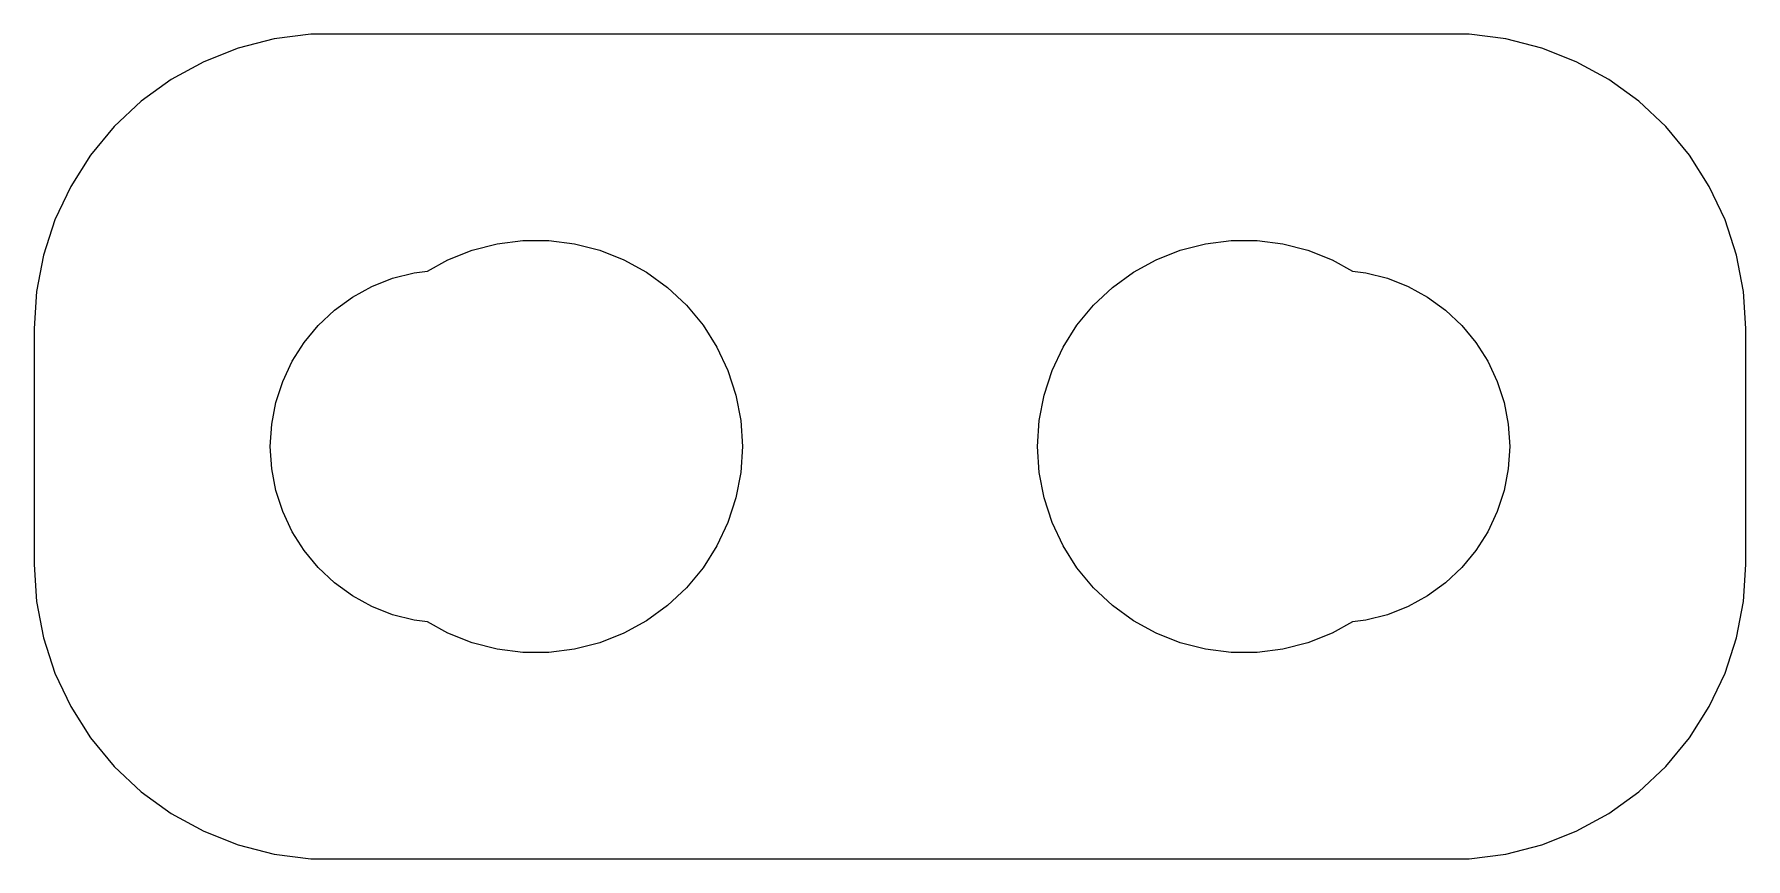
# Model space of a CAD drawing. Header units: metres. Extents: x -14.5 to 14.5, y -7 to 7.
import ezdxf

# ---------------------------------------------------------------- set-up
doc = ezdxf.new("R2010")
doc.units = ezdxf.units.M

msp = doc.modelspace()

# ---------------------------------------------------------------- linework, layer by layer
for p, q in [((-9.81395, 6.99013), (-10.4369, 6.91142)), ((9.81395, 6.99013), (-9.81395, 6.99013)), ((10.4369, 6.91142), (9.81395, 6.99013)), ((-11.0451, 6.75528), (-11.6289, 6.52412)), ((-10.4369, 6.91142), (-11.0451, 6.75528)), ((11.0451, 6.75528), (10.4369, 6.91142)), ((11.6289, 6.52412), (11.0451, 6.75528)), ((-11.6289, 6.52412), (-12.1791, 6.22163)), ((12.1791, 6.22163), (11.6289, 6.52412)), ((-12.1791, 6.22163), (-12.6871, 5.85255)), ((12.6871, 5.85255), (12.1791, 6.22163)), ((-12.6871, 5.85255), (-13.1448, 5.42273)), ((13.1448, 5.42273), (12.6871, 5.85255)), ((-13.1448, 5.42273), (-13.5451, 4.93892)), ((13.5451, 4.93892), (13.1448, 5.42273)), ((-13.5451, 4.93892), (-13.8815, 4.40877)), ((13.8815, 4.40877), (13.5451, 4.93892)), ((-13.8815, 4.40877), (-14.1489, 3.84062)), ((14.1489, 3.84062), (13.8815, 4.40877)), ((-14.1489, 3.84062), (-14.3429, 3.24344)), ((14.3429, 3.24344), (14.1489, 3.84062)), ((-6.65582, 3.438), (-6.21976, 3.49309)), ((-6.21976, 3.49309), (-5.78023, 3.49309)), ((-5.78023, 3.49309), (-5.34416, 3.438)), ((5.34416, 3.438), (5.78023, 3.49309)), ((5.78023, 3.49309), (6.21976, 3.49309)), ((6.21976, 3.49309), (6.65582, 3.438)), ((-14.3429, 3.24344), (-14.4606, 2.62666)), ((-7.49022, 3.16689), (-7.08156, 3.32869)), ((-7.08156, 3.32869), (-6.65582, 3.438)), ((-5.34416, 3.438), (-4.91843, 3.32869)), ((-4.91843, 3.32869), (-4.50977, 3.16689)), ((4.50977, 3.16689), (4.91843, 3.32869)), ((4.91843, 3.32869), (5.34416, 3.438)), ((6.65582, 3.438), (7.08156, 3.32869)), ((7.08156, 3.32869), (7.49022, 3.16689)), ((14.4606, 2.62666), (14.3429, 3.24344)), ((-8.42705, 2.85316), (-8.06213, 2.94685)), ((-8.06213, 2.94685), (-7.83923, 2.97501)), ((-7.83923, 2.97501), (-7.49022, 3.16689)), ((-4.50977, 3.16689), (-4.1246, 2.95514)), ((-4.1246, 2.95514), (-3.76901, 2.69679)), ((3.76901, 2.69679), (4.1246, 2.95514)), ((4.1246, 2.95514), (4.50977, 3.16689)), ((7.49022, 3.16689), (7.83923, 2.97501)), ((7.83923, 2.97501), (8.06213, 2.94685)), ((8.06213, 2.94685), (8.42705, 2.85316)), ((-14.4606, 2.62666), (-14.5, 2)), ((-9.10747, 2.53297), (-8.77733, 2.71448)), ((-8.77733, 2.71448), (-8.42705, 2.85316)), ((-3.76901, 2.69679), (-3.44861, 2.3959)), ((3.44861, 2.3959), (3.76901, 2.69679)), ((8.42705, 2.85316), (8.77733, 2.71448)), ((8.77733, 2.71448), (9.10747, 2.53297)), ((14.5, 2), (14.4606, 2.62666)), ((-9.41226, 2.31154), (-9.10747, 2.53297)), ((-3.44861, 2.3959), (-3.16843, 2.05724)), ((3.16843, 2.05724), (3.44861, 2.3959)), ((9.10747, 2.53297), (9.41226, 2.31154)), ((-9.92705, 1.76335), (-9.6869, 2.05363)), ((-9.6869, 2.05363), (-9.41226, 2.31154)), ((-3.16843, 2.05724), (-2.93292, 1.68613)), ((2.93292, 1.68613), (3.16843, 2.05724)), ((9.41226, 2.31154), (9.6869, 2.05363)), ((9.6869, 2.05363), (9.92705, 1.76335)), ((-14.5, 2), (-14.5, -2)), ((-10.1289, 1.44525), (-9.92705, 1.76335)), ((9.92705, 1.76335), (10.1289, 1.44525)), ((14.5, -2), (14.5, 2)), ((-2.93292, 1.68613), (-2.74577, 1.28842)), ((2.74577, 1.28842), (2.93292, 1.68613)), ((-10.2893, 1.10437), (-10.1289, 1.44525)), ((-2.74577, 1.28842), (-2.60995, 0.870407)), ((2.60995, 0.870407), (2.74577, 1.28842)), ((10.1289, 1.44525), (10.2893, 1.10437)), ((-10.4057, 0.746063), (-10.2893, 1.10437)), ((-2.60995, 0.870407), (-2.52759, 0.43866)), ((2.52759, 0.43866), (2.60995, 0.870407)), ((10.2893, 1.10437), (10.4057, 0.746063)), ((-10.4763, 0.375992), (-10.4057, 0.746063)), ((10.4057, 0.746063), (10.4763, 0.375992)), ((-10.5, 0), (-10.4763, 0.375992)), ((-2.52759, 0.43866), (-2.5, 0)), ((2.5, 0), (2.52759, 0.43866)), ((10.4763, 0.375992), (10.5, 0)), ((-10.4763, -0.375992), (-10.5, 0)), ((-2.5, 0), (-2.52759, -0.43866)), ((2.52759, -0.43866), (2.5, 0)), ((10.5, 0), (10.4763, -0.375992)), ((-10.4057, -0.746063), (-10.4763, -0.375992)), ((-2.52759, -0.43866), (-2.60995, -0.870407)), ((2.60995, -0.870407), (2.52759, -0.43866)), ((10.4763, -0.375992), (10.4057, -0.746063)), ((-10.2893, -1.10437), (-10.4057, -0.746063)), ((10.4057, -0.746063), (10.2893, -1.10437)), ((-10.1289, -1.44525), (-10.2893, -1.10437)), ((-2.60995, -0.870407), (-2.74577, -1.28842)), ((2.74577, -1.28842), (2.60995, -0.870407)), ((10.2893, -1.10437), (10.1289, -1.44525)), ((-9.92705, -1.76335), (-10.1289, -1.44525)), ((-2.74577, -1.28842), (-2.93292, -1.68613)), ((2.93292, -1.68613), (2.74577, -1.28842)), ((10.1289, -1.44525), (9.92705, -1.76335)), ((-2.93292, -1.68613), (-3.16843, -2.05724)), ((3.16843, -2.05724), (2.93292, -1.68613)), ((-14.5, -2), (-14.4606, -2.62666)), ((-9.6869, -2.05363), (-9.92705, -1.76335)), ((9.92705, -1.76335), (9.6869, -2.05363)), ((14.4606, -2.62666), (14.5, -2)), ((-9.41226, -2.31154), (-9.6869, -2.05363)), ((-9.10747, -2.53297), (-9.41226, -2.31154)), ((-3.16843, -2.05724), (-3.44861, -2.3959)), ((3.44861, -2.3959), (3.16843, -2.05724)), ((9.41226, -2.31154), (9.10747, -2.53297)), ((9.6869, -2.05363), (9.41226, -2.31154)), ((-8.77733, -2.71448), (-9.10747, -2.53297)), ((-3.44861, -2.3959), (-3.76901, -2.69679)), ((3.76901, -2.69679), (3.44861, -2.3959)), ((9.10747, -2.53297), (8.77733, -2.71448)), ((-14.4606, -2.62666), (-14.3429, -3.24344)), ((-8.42705, -2.85316), (-8.77733, -2.71448)), ((-8.06213, -2.94685), (-8.42705, -2.85316)), ((-3.76901, -2.69679), (-4.1246, -2.95514)), ((4.1246, -2.95514), (3.76901, -2.69679)), ((8.42705, -2.85316), (8.06213, -2.94685)), ((8.77733, -2.71448), (8.42705, -2.85316)), ((14.3429, -3.24344), (14.4606, -2.62666)), ((-7.83923, -2.97501), (-8.06213, -2.94685)), ((-7.49022, -3.16689), (-7.83923, -2.97501)), ((-7.08156, -3.32869), (-7.49022, -3.16689)), ((-4.50977, -3.16689), (-4.91843, -3.32869)), ((-4.1246, -2.95514), (-4.50977, -3.16689)), ((4.50977, -3.16689), (4.1246, -2.95514)), ((4.91843, -3.32869), (4.50977, -3.16689)), ((7.49022, -3.16689), (7.08156, -3.32869)), ((7.83923, -2.97501), (7.49022, -3.16689)), ((8.06213, -2.94685), (7.83923, -2.97501)), ((-14.3429, -3.24344), (-14.1489, -3.84062)), ((-6.65582, -3.438), (-7.08156, -3.32869)), ((-6.21976, -3.49309), (-6.65582, -3.438)), ((-5.34416, -3.438), (-5.78023, -3.49309)), ((-4.91843, -3.32869), (-5.34416, -3.438)), ((5.34416, -3.438), (4.91843, -3.32869)), ((5.78023, -3.49309), (5.34416, -3.438)), ((6.65582, -3.438), (6.21976, -3.49309)), ((7.08156, -3.32869), (6.65582, -3.438)), ((14.1489, -3.84062), (14.3429, -3.24344)), ((-5.78023, -3.49309), (-6.21976, -3.49309)), ((6.21976, -3.49309), (5.78023, -3.49309)), ((-14.1489, -3.84062), (-13.8815, -4.40877)), ((13.8815, -4.40877), (14.1489, -3.84062)), ((-13.8815, -4.40877), (-13.5451, -4.93892)), ((13.5451, -4.93892), (13.8815, -4.40877)), ((-13.5451, -4.93892), (-13.1448, -5.42273)), ((13.1448, -5.42273), (13.5451, -4.93892)), ((-13.1448, -5.42273), (-12.6871, -5.85255)), ((12.6871, -5.85255), (13.1448, -5.42273)), ((-12.6871, -5.85255), (-12.1791, -6.22163)), ((12.1791, -6.22163), (12.6871, -5.85255)), ((-12.1791, -6.22163), (-11.6289, -6.52412)), ((11.6289, -6.52412), (12.1791, -6.22163)), ((-11.6289, -6.52412), (-11.0451, -6.75528)), ((11.0451, -6.75528), (11.6289, -6.52412)), ((-11.0451, -6.75528), (-10.4369, -6.91142)), ((-10.4369, -6.91142), (-9.81395, -6.99013)), ((9.81395, -6.99013), (10.4369, -6.91142)), ((10.4369, -6.91142), (11.0451, -6.75528)), ((-9.81395, -6.99013), (9.81395, -6.99013))]:
    msp.add_line(p, q)

doc.saveas('drawing.dxf')
